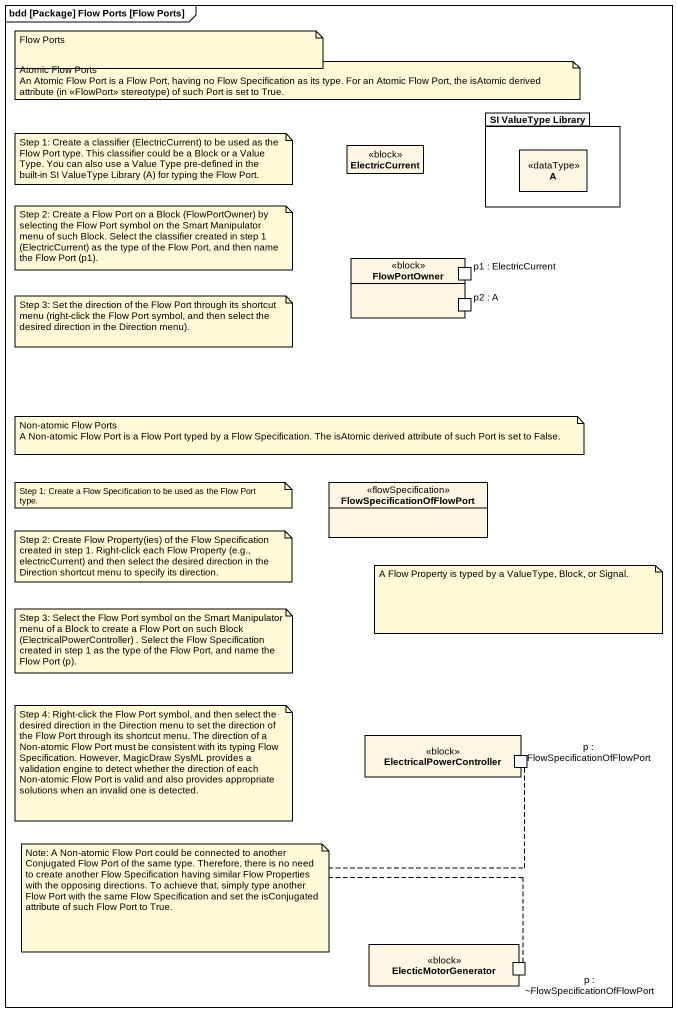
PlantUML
@startuml
mainframe bdd [Package] Flow Ports [Flow Ports]
allowmixing
hide circle
hide empty members
package "SI ValueType Library" as SI_ValueType_Library {
  class A <<dataType>>
}
class ElectricCurrent <<block>>
rectangle FlowPortOwner <<block>> {
  port "p1 : ElectricCurrent" as p1_ElectricCurrent
  port "p2 : A" as p2_A
}
interface FlowSpecificationOfFlowPort <<flowSpecification>>
rectangle ElectricalPowerController <<block>> {
  port "p : FlowSpecificationOfFlowPort" as p_FlowSpecificationOfFlowPor
}
rectangle ElecticMotorGenerator <<block>> {
  port "p : ~FlowSpecificationOfFlowPort" as p_FlowSpecificationOfFlowPor_2
}
note as N1
  Flow Ports
end note
note as N2
  Atomic Flow Ports
  An Atomic Flow Port is a Flow Port, having no Flow Specification as its type. For an Atomic Flow Port, the isAtomic derived attribute (in <<FlowPort>> stereotype) of such Port is set to True.
end note
note as N3
  Step 1: Create a classifier (ElectricCurrent) to be used as the Flow Port type. This classifier could be a Block or a Value Type. You can also use a Value Type pre-defined in the built-in SI ValueType Library (A) for typing the Flow Port.
end note
note as N4
  Step 2: Create a Flow Port on a Block (FlowPortOwner) by selecting the Flow Port symbol on the Smart Manipulator menu of such Block. Select the classifier created in step 1 (ElectricCurrent) as the type of the Flow Port, and then name the Flow Port (p1).
end note
note as N5
  Step 3: Set the direction of the Flow Port through its shortcut menu (right-click the Flow Port symbol, and then select the desired direction in the Direction menu).
end note
note as N6
  Non-atomic Flow Ports
  A Non-atomic Flow Port is a Flow Port typed by a Flow Specification. The isAtomic derived attribute of such Port is set to False.
end note
note as N7
  Step 1: Create a Flow Specification to be used as the Flow Port type.
end note
note as N8
  Step 2: Create Flow Property(ies) of the Flow Specification created in step 1. Right-click each Flow Property (e.g., electricCurrent) and then select the desired direction in the Direction shortcut menu to specify its direction.
end note
note as N9
  A Flow Property is typed by a ValueType, Block, or Signal.
end note
note as N10
  Step 3: Select the Flow Port symbol on the Smart Manipulator menu of a Block to create a Flow Port on such Block (ElectricalPowerController) . Select the Flow Specification created in step 1 as the type of the Flow Port, and name the Flow Port (p).
end note
note as N11
  Step 4: Right-click the Flow Port symbol, and then select the desired direction in the Direction menu to set the direction of the Flow Port through its shortcut menu. The direction of a Non-atomic Flow Port must be consistent with its typing Flow Specification. However, MagicDraw SysML provides a validation engine to detect whether the direction of each Non-atomic Flow Port is valid and also provides appropriate solutions when an invalid one is detected.
end note
note as N12
  Note: A Non-atomic Flow Port could be connected to another Conjugated Flow Port of the same type. Therefore, there is no need to create another Flow Specification having similar Flow Properties with the opposing directions. To achieve that, simply type another Flow Port with the same Flow Specification and set the isConjugated attribute of such Flow Port to True.
end note
N12 .. p_FlowSpecificationOfFlowPor
N12 .. p_FlowSpecificationOfFlowPor_2
@enduml
